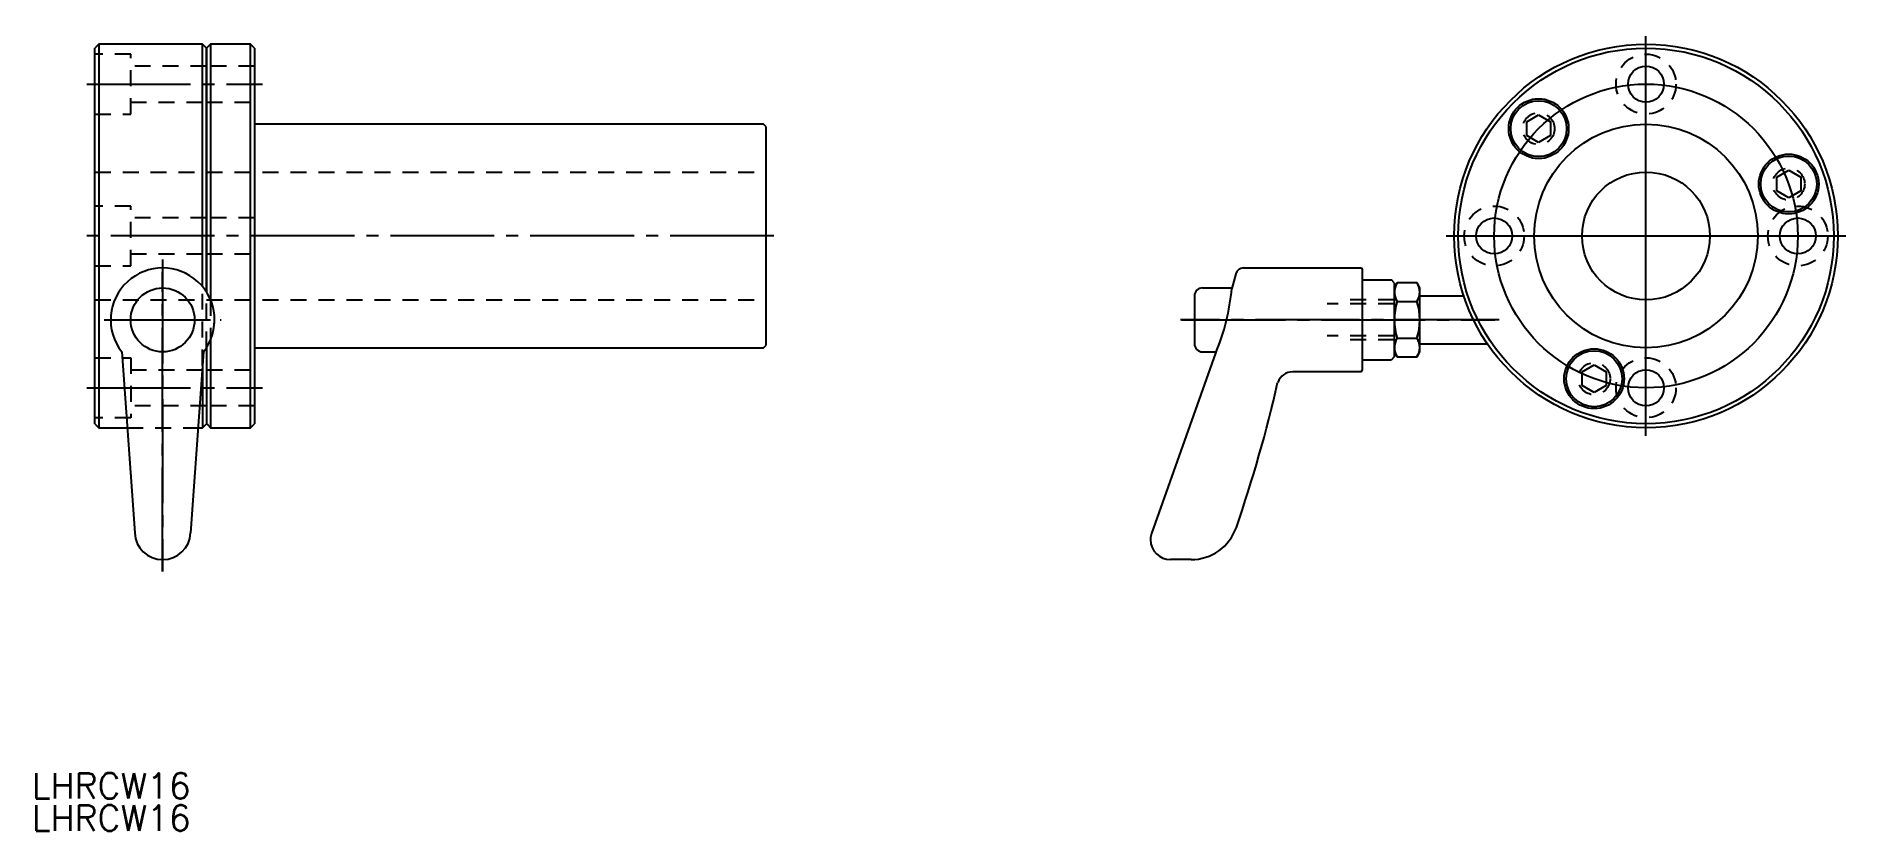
# Model space of a CAD drawing. Extents: x 124 to 351, y 130 to 229.
import ezdxf

# ---------------------------------------------------------------- set-up
doc = ezdxf.new("R2010")
doc.units = 0
doc.linetypes.add('CENTER', pattern=[17.5, 13, -1.5, 1.5, -1.5])
doc.linetypes.add('DASHED', pattern=[3.5, 2, -1.5])
doc.layers.get('0').update_dxf_attribs({"linetype": 'CONTINUOUS'})
doc.layers.add('CENTER', color=1, linetype='CENTER')
doc.styles.get("Standard").update_dxf_attribs({"font": 'txt.shx', "bigfont": '@extfont2.shx'})

msp = doc.modelspace()

# ---------------------------------------------------------------- linework, layer by layer
at = {"color": 7, "linetype": 'CONTINUOUS'}
for p, q in [((132.25, 228.08), (131.75, 227.58)), ((131.75, 180.58), (131.75, 227.58)), ((132.25, 228.08), (132.25, 180.08)), ((145.25, 228.08), (132.25, 228.08)), ((145.25, 197.73), (145.25, 228.08)), ((145.75, 227.58), (145.25, 228.08)), ((146.25, 228.08), (145.75, 227.58)), ((145.75, 227.58), (145.75, 197.04)), ((145.75, 197.04), (145.75, 227.58)), ((146.25, 228.08), (146.25, 196.08)), ((151.25, 228.08), (146.25, 228.08)), ((151.25, 180.08), (151.25, 228.08)), ((151.75, 227.58), (151.25, 228.08)), ((151.75, 227.58), (151.75, 180.58)), ((215.45, 218.08), (151.75, 218.08)), ((215.75, 217.78), (215.45, 218.08)), ((215.75, 217.78), (215.75, 190.38)), ((310.94, 218.38), (312.44, 219.25)), ((310.94, 216.65), (310.94, 218.38)), ((312.44, 219.25), (313.94, 218.38)), ((313.94, 218.38), (313.94, 216.65)), ((312.44, 215.78), (310.94, 216.65)), ((313.94, 216.65), (312.44, 215.78)), ((342.23, 211.44), (343.73, 212.31)), ((342.23, 209.71), (342.23, 211.44)), ((343.73, 212.31), (345.23, 211.44)), ((345.23, 211.44), (345.23, 209.71)), ((343.73, 208.85), (342.23, 209.71)), ((345.23, 209.71), (343.73, 208.85)), ((274.54, 199.35), (274.04, 197.52)), ((275.51, 200.08), (290.29, 200.08)), ((290.29, 200.08), (290.37, 199.88)), ((290.37, 199.88), (290.37, 187.28)), ((270.37, 197.58), (274.06, 197.58)), ((290.37, 198.58), (294.01, 198.58)), ((294.37, 198.21), (294.01, 198.58)), ((294.37, 198.21), (294.37, 188.94)), ((294.73, 198.2), (294.37, 197.58)), ((294.37, 197.58), (294.37, 189.58)), ((297.22, 198.2), (294.73, 198.2)), ((297.57, 197.58), (297.22, 198.2)), ((297.57, 189.58), (297.57, 197.58)), ((269.37, 196.58), (269.37, 190.58)), ((294.73, 195.89), (297.22, 195.89)), ((297.57, 196.58), (303.17, 196.58)), ((146.25, 191.08), (146.25, 180.08)), ((215.45, 190.08), (215.75, 190.38)), ((297.22, 191.27), (294.73, 191.27)), ((297.57, 190.58), (306.12, 190.58)), ((135.13, 189.58), (136.76, 166.92)), ((145.38, 189.58), (143.75, 166.92)), ((145.75, 190.11), (145.75, 180.58)), ((151.75, 190.08), (215.45, 190.08)), ((272.02, 189.42), (263.99, 166.83)), ((270.37, 189.58), (272.09, 189.58)), ((290.37, 188.58), (294.01, 188.58)), ((294.37, 188.94), (294.01, 188.58)), ((294.37, 189.58), (294.73, 188.96)), ((294.73, 188.96), (297.22, 188.96)), ((297.22, 188.96), (297.57, 189.58)), ((317.88, 187.09), (319.38, 187.96)), ((319.38, 187.96), (320.88, 187.09)), ((145.25, 187.86), (145.25, 180.08)), ((290.29, 187.08), (281.67, 187.08)), ((290.29, 187.08), (290.37, 187.28)), ((317.88, 185.36), (317.88, 187.09)), ((320.88, 187.09), (320.88, 185.36)), ((319.38, 184.49), (317.88, 185.36)), ((320.88, 185.36), (319.38, 184.49)), ((131.75, 180.58), (132.25, 180.08)), ((132.25, 180.08), (135.81, 180.08)), ((144.7, 180.08), (145.25, 180.08)), ((145.25, 180.08), (145.75, 180.58)), ((145.89, 180.45), (146.25, 180.08)), ((146.25, 180.08), (151.25, 180.08)), ((151.25, 180.08), (151.75, 180.58)), ((263.87, 166.16), (263.87, 166.08)), ((268.94, 163.58), (266.37, 163.58))]:
    msp.add_line(p, q, dxfattribs=at)
at = {"color": 3, "linetype": 'DASHED'}
for p, q in [((136.25, 226.83), (131.75, 226.83)), ((136.25, 219.33), (136.25, 226.83)), ((145.75, 225.33), (136.25, 225.33)), ((151.75, 225.33), (145.75, 225.33)), ((136.25, 220.83), (145.75, 220.83)), ((145.75, 220.83), (151.75, 220.83)), ((131.75, 219.33), (136.25, 219.33)), ((131.75, 212.08), (215.75, 212.08)), ((136.25, 207.83), (131.75, 207.83)), ((136.25, 200.33), (136.25, 207.83)), ((145.75, 206.33), (136.25, 206.33)), ((151.75, 206.33), (145.75, 206.33)), ((136.25, 201.83), (145.75, 201.83)), ((145.75, 201.83), (151.75, 201.83)), ((131.75, 200.33), (136.25, 200.33)), ((145.25, 187.86), (145.25, 197.73)), ((145.75, 190.11), (145.75, 197.04)), ((131.75, 196.08), (215.75, 196.08)), ((146.25, 196.08), (146.25, 191.08)), ((294.37, 195.58), (285.97, 195.58)), ((294.37, 196.08), (287.37, 196.08)), ((294.37, 191.58), (285.97, 191.58)), ((294.37, 191.08), (287.37, 191.08)), ((131.75, 188.83), (136.25, 188.83)), ((136.25, 188.83), (136.25, 181.33)), ((136.25, 187.33), (145.75, 187.33)), ((145.75, 187.33), (151.75, 187.33)), ((136.25, 181.33), (131.75, 181.33)), ((145.75, 182.83), (136.25, 182.83)), ((151.75, 182.83), (145.75, 182.83)), ((135.81, 180.08), (144.7, 180.08)), ((145.75, 180.58), (145.89, 180.45))]:
    msp.add_line(p, q, dxfattribs=at)
at = {"color": 1, "linetype": 'CENTER'}
msp.add_line((216.75, 204.08), (130.75, 204.08), dxfattribs=at)
at = {"color": 12, "linetype": 'CENTER'}
msp.add_line((267.75, 193.58), (306.95, 193.58), dxfattribs=at)
at = {"color": 7, "linetype": 'CONTINUOUS'}
for centre, radius in [((325.87, 204.08), 24), ((325.87, 204.08), 23.5), ((325.87, 223.08), 2.25), ((312.44, 217.51), 3.75), ((312.44, 217.51), 3.5), ((325.87, 204.08), 14), ((343.73, 210.58), 3.75), ((343.73, 210.58), 3.5), ((325.87, 204.08), 8), ((306.87, 204.08), 2.25), ((344.87, 204.08), 2.25), ((140.25, 193.58), 4), ((319.38, 186.22), 3.75), ((319.38, 186.22), 3.5), ((325.87, 185.08), 2.25)]:
    msp.add_circle(centre, radius, dxfattribs=at)
at = {"color": 3, "linetype": 'DASHED'}
for centre, radius in [((325.87, 223.08), 3.75), ((312.44, 217.51), 2), ((343.73, 210.58), 2), ((306.87, 204.08), 3.75), ((344.87, 204.08), 3.75), ((319.38, 186.22), 2), ((325.87, 185.08), 3.75)]:
    msp.add_circle(centre, radius, dxfattribs=at)
at = {"color": 7, "linetype": 'CONTINUOUS'}
for centre, radius, start, end in [((140.25, 193.58), 6.5, 322.0201, 217.9799), ((275.51, 199.08), 1, 90, 164.2753), ((270.37, 196.58), 1, 90, 180), ((246.63, 200.06), 27.53, 337.2678, 354.7093), ((296.42, 197.04), 2.04, 145.6158, 214.3842), ((295.53, 197.04), 2.04, 325.6158, 34.3842), ((302.02, 193.58), 7.64, 162.412, 197.588), ((289.93, 193.58), 7.64, 342.412, 17.588), ((140.25, 193.58), 6.5, 356.1557, 0), ((270.37, 190.58), 1, 180, 270), ((296.42, 190.11), 2.04, 145.6158, 214.3842), ((295.53, 190.11), 2.04, 325.6158, 34.3842), ((111.75, 223.84), 172.29, 340.9545, 347.2259), ((281.67, 185.08), 2, 90, 160.621), ((268.94, 169.58), 6, 270, 340.8981), ((140.25, 167.08), 3.5, 182.543, 357.4475), ((265.87, 166.16), 2, 160.4256, 180), ((266.37, 166.08), 2.5, 180, 270)]:
    msp.add_arc(centre, radius, start, end, dxfattribs=at)
at = {"layer": 'CENTER', "color": 1, "linetype": 'CONTINUOUS'}
for p, q in [((325.87, 179.08), (325.87, 229.08)), ((300.87, 204.08), (350.87, 204.08)), ((325.78, 204.08), (325.96, 204.08)), ((325.87, 203.99), (325.87, 204.17))]:
    msp.add_line(p, q, dxfattribs=at)
at = {"layer": 'CENTER', "color": 1, "linetype": 'CENTER'}
for p, q in [((130.75, 223.08), (152.75, 223.08)), ((140.25, 201.14), (140.25, 162.09)), ((140.25, 162.09), (140.25, 199.58)), ((132.93, 193.58), (147.56, 193.58)), ((134.25, 193.58), (146.25, 193.58)), ((307.51, 193.58), (267.6, 193.58)), ((130.75, 185.08), (152.75, 185.08))]:
    msp.add_line(p, q, dxfattribs=at)
at = {"layer": 'CENTER', "color": 1, "linetype": 'CONTINUOUS'}
msp.add_circle((325.87, 204.08), 19, dxfattribs=at)

# ---------------------------------------------------------------- texts
at = {"color": 7, "linetype": 'CONTINUOUS'}
for p in [(123.88, 133.67), (123.88, 129.65)]:
    msp.add_text('LHRCW16', height=3.2, dxfattribs=at).set_placement(p)

doc.saveas('drawing.dxf')
